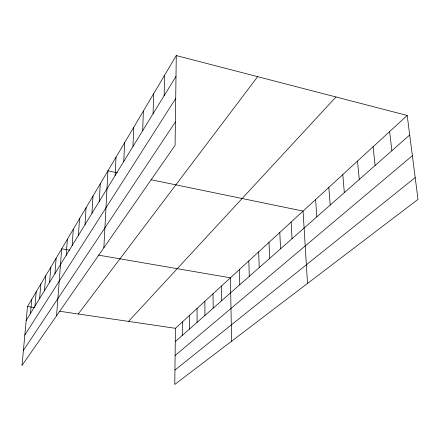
<?xml version="1.0" encoding="UTF-8"?>
<svg xmlns="http://www.w3.org/2000/svg" width="440" height="440" viewBox="0 0 440 440"><rect width="100%" height="100%" fill="white"/><g stroke="black" fill="none" stroke-linecap="round" stroke-linejoin="round"><path stroke-width="0.66" d="M197.071 322.382L197.071 308.435M189.514 329.043L189.569 315.326M182.254 335.44L182.364 321.943M407.193 115.451L175.434 328.312L174.774 384.445L418 199.37L407.193 115.451L176.275 55.556L27.489 306.526L22 365.481L175.087 145.354L176.275 55.556M164.159 95.672L164.577 75.29M153.082 113.713L153.621 93.764M142.703 130.62L143.352 111.089M132.957 146.504L133.694 127.375M123.783 161.447L124.603 142.709M115.143 175.532L116.028 157.173M103.862 247.77L107.927 170.841L117.156 172.744M99.253 201.41L100.26 183.772M91.944 213.329L92.994 196.031M85.003 224.631L86.097 207.663M78.413 235.362L79.547 218.719M72.149 245.575L73.309 229.235M66.181 255.294L67.37 239.256M56.562 315.783L61.699 248.815L69.592 250.168M54.901 273.669L56.133 258.209M49.572 282.359L50.815 267.179M44.473 290.664L45.733 275.748M39.6 298.601L40.876 283.943M34.942 306.196L36.223 291.791M30.476 313.473L31.763 299.31M26.191 320.447L176 76.379M24.832 335.071L175.703 98.5M23.408 350.377L175.395 121.941M78.26 314L257.653 76.659M128.519 321.404L335.99 96.982M175.274 341.589L409.706 134.992M175.114 355.514L412.374 155.7M174.944 370.084L415.195 177.579M27.489 306.526L34.744 307.593M59.527 311.245L175.434 328.312M98.164 255.079L230.417 277.811L231.594 341.209M150.975 179.718L303.067 211.079L307.511 283.448M389.637 131.571L391.875 150.711M373.109 146.751L375.095 165.501M357.511 161.079L359.271 179.443M342.777 174.609L344.327 192.61M328.834 187.418L330.198 205.062M315.612 199.556L316.811 216.86M291.143 222.035L292.045 238.684M279.802 232.452L280.572 248.793M268.989 242.38L269.643 258.423M258.676 251.851L259.226 267.608M248.831 260.898L249.282 276.37M239.421 269.538L239.784 284.741M221.535 285.967L221.733 300.647M213.032 293.777L213.158 308.204M204.886 301.257L204.947 315.442"/></g></svg>
